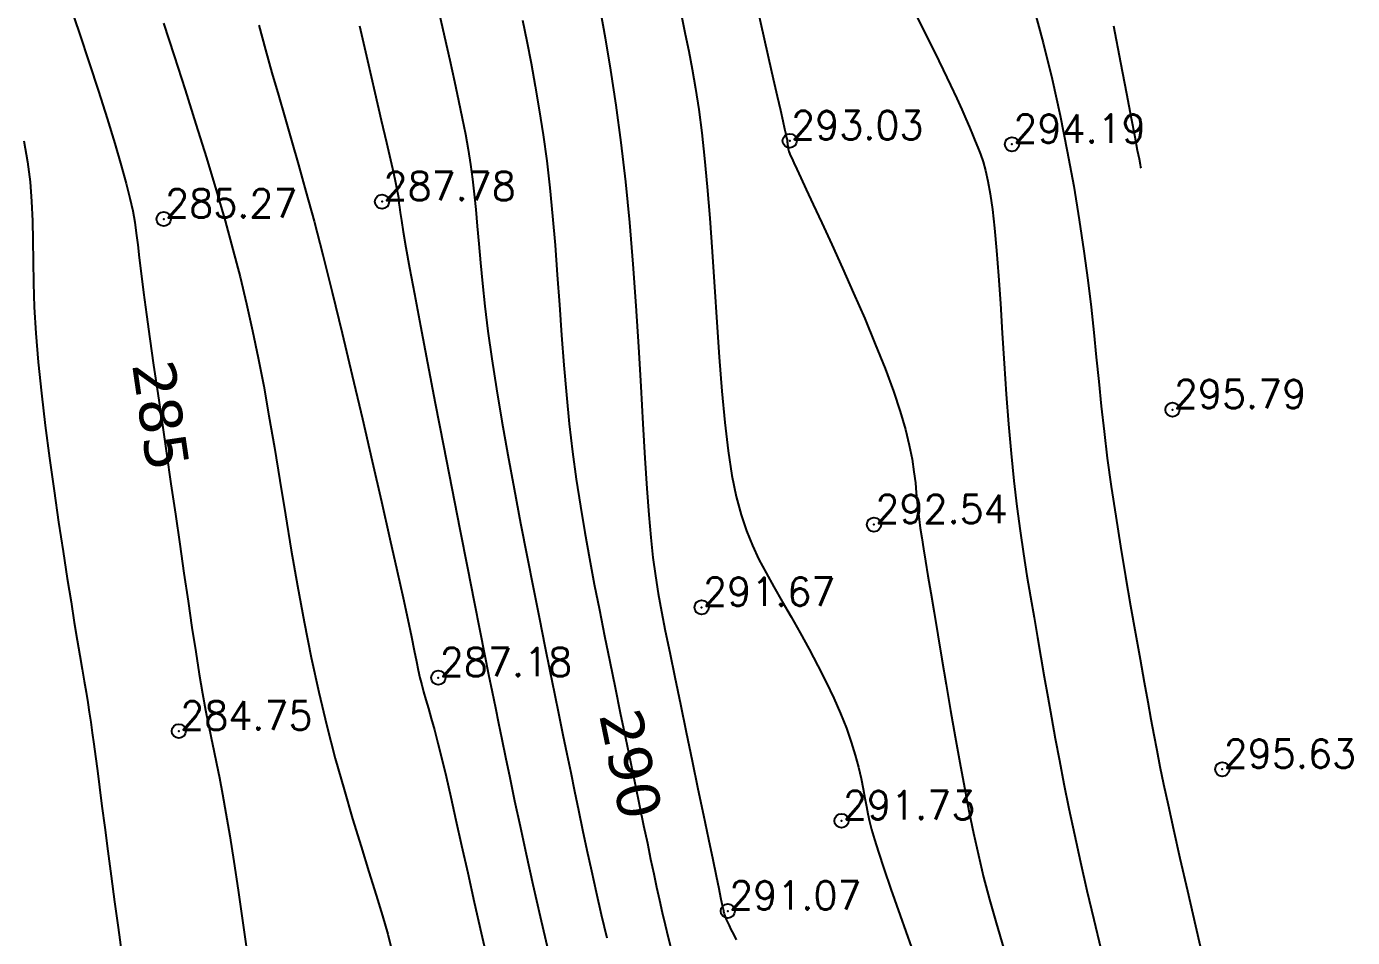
# Model space of a CAD drawing. Header units: millimetres. Extents: x 524954 to 526204, y 9523489 to 9524010.
# Drawn here: x 525587.42 to 525634.16, y 9523912.21 to 9523944.31 of the extents above; entities that cross this region are included whole.
import ezdxf
from ezdxf.enums import TextEntityAlignment as Align

# ---------------------------------------------------------------- set-up
doc = ezdxf.new("R2010")
doc.units = ezdxf.units.MM
doc.header["$PDMODE"] = 32
doc.header["$PDSIZE"] = 0.5
for name, color, linetype in [('CN_01_00', 3, 'Continuous'), ('CN_02_00', 4, 'Continuous'), ('CN_05_00', 6, 'Continuous'), ('CN_10_00', 1, 'Continuous'), ('Cotation Courbes de niveau', 7, 'Continuous'), ('TopoAlt', 3, 'Continuous'), ('TOPOJIS', 7, 'Continuous')]:
    doc.layers.add(name, color=color, linetype=linetype)
doc.styles.add('Simplex 1.0', font='Simplex.shx', dxfattribs={"width": 0.99, "height": 1})
doc.styles.add('Verdana 1.0', font='verdana.ttf', dxfattribs={"width": 0.99, "height": 1})

# ---------------------------------------------------------------- blocks, each defined once
blk = doc.blocks.new('TCPOINT M')
at = {"color": 0}
blk.add_point((0, 0), dxfattribs=at)
at = {"layer": 'TopoAlt', "style": 'Simplex 1.0', "width": 0.99}
blk.add_attdef('ALT', (0.15, 0.15), '', height=1, dxfattribs=at)

msp = doc.modelspace()

# ---------------------------------------------------------------- linework, layer by layer
at = {"layer": 'CN_01_00', "flags": 128}
for points, elevation in [([(525601.952, 9523944.833), (525602.153, 9523943.948), (525602.338, 9523943.124), (525602.504, 9523942.378), (525602.649, 9523941.703), (525602.777, 9523941.086), (525602.889, 9523940.513), (525602.985, 9523939.972), (525603.069, 9523939.449), (525603.141, 9523938.931), (525603.203, 9523938.405), (525603.257, 9523937.857), (525603.308, 9523937.277), (525603.36, 9523936.657), (525603.419, 9523935.986), (525603.49, 9523935.255), (525603.577, 9523934.454), (525603.686, 9523933.574), (525603.822, 9523932.605), (525603.987, 9523931.543), (525604.177, 9523930.408), (525604.386, 9523929.223), (525604.608, 9523928.015), (525604.837, 9523926.808), (525605.065, 9523925.627), (525605.287, 9523924.497), (525605.497, 9523923.442), (525605.69, 9523922.481), (525605.866, 9523921.606), (525606.029, 9523920.803), (525606.182, 9523920.058), (525606.326, 9523919.355), (525606.466, 9523918.682), (525606.602, 9523918.022), (525606.739, 9523917.363), (525606.878, 9523916.691), (525607.022, 9523916.002), (525607.173, 9523915.292), (525607.331, 9523914.56), (525607.499, 9523913.803), (525607.678, 9523913.017), (525607.87, 9523912.2)], 289), ([(525607.63, 9523944.953), (525607.815, 9523943.913), (525608.004, 9523942.77), (525608.191, 9523941.537), (525608.368, 9523940.223), (525608.53, 9523938.84), (525608.672, 9523937.403), (525608.794, 9523935.935), (525608.9, 9523934.465), (525608.992, 9523933.019), (525609.074, 9523931.624), (525609.148, 9523930.309), (525609.216, 9523929.101), (525609.283, 9523928.026), (525609.35, 9523927.102), (525609.422, 9523926.305), (525609.499, 9523925.599), (525609.587, 9523924.952), (525609.687, 9523924.328), (525609.802, 9523923.692), (525609.936, 9523923.011), (525610.092, 9523922.249), (525610.27, 9523921.383), (525610.466, 9523920.437), (525610.672, 9523919.443), (525610.882, 9523918.436), (525611.087, 9523917.45), (525611.281, 9523916.518), (525611.457, 9523915.675), (525611.607, 9523914.954), (525611.727, 9523914.38), (525611.818, 9523913.942), (525611.885, 9523913.621), (525611.932, 9523913.397), (525611.963, 9523913.251), (525611.982, 9523913.163), (525611.993, 9523913.112), (525612.001, 9523913.08), (525612.008, 9523913.05), (525612.019, 9523913.014), (525612.034, 9523912.97), (525612.056, 9523912.914), (525612.086, 9523912.842), (525612.128, 9523912.751), (525612.182, 9523912.636), (525612.251, 9523912.495), (525612.336, 9523912.326), (525612.435, 9523912.132)], 291), ([(525613.206, 9523944.819), (525613.398, 9523943.986), (525613.579, 9523943.192), (525613.743, 9523942.47), (525613.884, 9523941.851), (525613.995, 9523941.359), (525614.08, 9523940.984), (525614.141, 9523940.709), (525614.184, 9523940.518), (525614.211, 9523940.392), (525614.226, 9523940.315), (525614.233, 9523940.269), (525614.237, 9523940.237), (525614.239, 9523940.205), (525614.242, 9523940.169), (525614.246, 9523940.131), (525614.251, 9523940.09), (525614.257, 9523940.047), (525614.266, 9523940.001), (525614.278, 9523939.953), (525614.292, 9523939.902), (525614.312, 9523939.848), (525614.342, 9523939.775), (525614.39, 9523939.668), (525614.464, 9523939.51), (525614.57, 9523939.284), (525614.715, 9523938.975), (525614.906, 9523938.566), (525615.152, 9523938.04), (525615.454, 9523937.389), (525615.802, 9523936.634), (525616.179, 9523935.801), (525616.572, 9523934.919), (525616.963, 9523934.017), (525617.338, 9523933.121), (525617.681, 9523932.26), (525617.977, 9523931.461), (525618.214, 9523930.747), (525618.397, 9523930.115), (525618.533, 9523929.556), (525618.632, 9523929.061), (525618.701, 9523928.622), (525618.749, 9523928.23), (525618.783, 9523927.875), (525618.812, 9523927.549), (525618.844, 9523927.243), (525618.88, 9523926.942), (525618.923, 9523926.63), (525618.974, 9523926.291), (525619.035, 9523925.91), (525619.107, 9523925.471), (525619.193, 9523924.959), (525619.293, 9523924.358), (525619.41, 9523923.657), (525619.54, 9523922.872), (525619.683, 9523922.023), (525619.834, 9523921.128), (525619.991, 9523920.208), (525620.153, 9523919.283), (525620.316, 9523918.374), (525620.479, 9523917.499), (525620.639, 9523916.673), (525620.801, 9523915.883), (525620.972, 9523915.111), (525621.157, 9523914.34), (525621.362, 9523913.549), (525621.593, 9523912.722), (525621.856, 9523911.84)], 293), ([(525595.615, 9523944.353), (525595.846, 9523943.494), (525596.073, 9523942.681), (525596.298, 9523941.896), (525596.527, 9523941.111), (525596.762, 9523940.299), (525597.01, 9523939.436), (525597.272, 9523938.494), (525597.555, 9523937.447), (525597.862, 9523936.268), (525598.194, 9523934.945), (525598.545, 9523933.509), (525598.905, 9523932.008), (525599.263, 9523930.487), (525599.61, 9523928.992), (525599.936, 9523927.568), (525600.231, 9523926.263), (525600.486, 9523925.12), (525600.693, 9523924.175), (525600.857, 9523923.412), (525600.985, 9523922.803), (525601.085, 9523922.322), (525601.164, 9523921.94), (525601.23, 9523921.63), (525601.29, 9523921.365), (525601.351, 9523921.117), (525601.419, 9523920.862), (525601.497, 9523920.586), (525601.585, 9523920.278), (525601.685, 9523919.928), (525601.796, 9523919.523), (525601.92, 9523919.054), (525602.057, 9523918.51), (525602.209, 9523917.88), (525602.376, 9523917.155), (525602.559, 9523916.342), (525602.757, 9523915.449), (525602.971, 9523914.485), (525603.201, 9523913.459), (525603.447, 9523912.379), (525603.71, 9523911.254)], 287)]:
    msp.add_lwpolyline(points, dxfattribs=dict(at, elevation=elevation))
at = {"layer": 'CN_02_00', "flags": 128}
for points, elevation in [([(525610.518, 9523944.624), (525610.641, 9523944.043), (525610.763, 9523943.441), (525610.883, 9523942.806), (525611, 9523942.124), (525611.113, 9523941.382), (525611.22, 9523940.567), (525611.322, 9523939.665), (525611.416, 9523938.665), (525611.503, 9523937.56), (525611.586, 9523936.374), (525611.666, 9523935.14), (525611.747, 9523933.889), (525611.834, 9523932.654), (525611.927, 9523931.465), (525612.031, 9523930.356), (525612.15, 9523929.358), (525612.284, 9523928.493), (525612.436, 9523927.75), (525612.607, 9523927.104), (525612.797, 9523926.535), (525613.007, 9523926.019), (525613.237, 9523925.535), (525613.488, 9523925.06), (525613.762, 9523924.572), (525614.057, 9523924.054), (525614.367, 9523923.508), (525614.685, 9523922.943), (525615.002, 9523922.366), (525615.312, 9523921.785), (525615.606, 9523921.209), (525615.877, 9523920.645), (525616.117, 9523920.1), (525616.321, 9523919.583), (525616.49, 9523919.095), (525616.63, 9523918.637), (525616.743, 9523918.21), (525616.836, 9523917.814), (525616.91, 9523917.451), (525616.972, 9523917.122), (525617.025, 9523916.828), (525617.074, 9523916.564), (525617.13, 9523916.303), (525617.203, 9523916.013), (525617.305, 9523915.661), (525617.446, 9523915.215), (525617.637, 9523914.643), (525617.889, 9523913.911), (525618.214, 9523912.989), (525618.618, 9523911.856)], 292), ([(525618.639, 9523944.989), (525619.052, 9523944.163), (525619.421, 9523943.424), (525619.734, 9523942.786), (525619.994, 9523942.242), (525620.208, 9523941.78), (525620.385, 9523941.388), (525620.53, 9523941.054), (525620.652, 9523940.764), (525620.759, 9523940.508), (525620.856, 9523940.272), (525620.951, 9523940.044), (525621.044, 9523939.807), (525621.135, 9523939.543), (525621.223, 9523939.235), (525621.309, 9523938.865), (525621.391, 9523938.415), (525621.469, 9523937.868), (525621.543, 9523937.206), (525621.612, 9523936.418), (525621.679, 9523935.523), (525621.745, 9523934.545), (525621.811, 9523933.508), (525621.881, 9523932.437), (525621.955, 9523931.358), (525622.035, 9523930.293), (525622.124, 9523929.269), (525622.223, 9523928.305), (525622.329, 9523927.398), (525622.443, 9523926.542), (525622.562, 9523925.73), (525622.684, 9523924.955), (525622.808, 9523924.21), (525622.933, 9523923.488), (525623.055, 9523922.783), (525623.176, 9523922.086), (525623.295, 9523921.39), (525623.418, 9523920.686), (525623.545, 9523919.967), (525623.68, 9523919.222), (525623.827, 9523918.445), (525623.986, 9523917.627), (525624.163, 9523916.759), (525624.357, 9523915.836), (525624.569, 9523914.868), (525624.797, 9523913.866), (525625.038, 9523912.842), (525625.29, 9523911.81)], 294), ([(525592.253, 9523944.429), (525592.628, 9523943.275), (525593.012, 9523942.079), (525593.394, 9523940.871), (525593.763, 9523939.681), (525594.107, 9523938.54), (525594.418, 9523937.468), (525594.696, 9523936.456), (525594.948, 9523935.485), (525595.178, 9523934.537), (525595.39, 9523933.592), (525595.59, 9523932.632), (525595.781, 9523931.638), (525595.968, 9523930.592), (525596.157, 9523929.48), (525596.349, 9523928.311), (525596.547, 9523927.099), (525596.754, 9523925.856), (525596.973, 9523924.596), (525597.205, 9523923.334), (525597.453, 9523922.082), (525597.72, 9523920.855), (525598.006, 9523919.665), (525598.306, 9523918.519), (525598.612, 9523917.425), (525598.917, 9523916.39), (525599.212, 9523915.419), (525599.491, 9523914.521), (525599.745, 9523913.702), (525599.968, 9523912.968), (525600.153, 9523912.324), (525600.303, 9523911.756)], 286), ([(525599.161, 9523944.331), (525599.443, 9523943.109), (525599.702, 9523941.986), (525599.927, 9523941.012), (525600.107, 9523940.226), (525600.247, 9523939.614), (525600.351, 9523939.152), (525600.425, 9523938.814), (525600.476, 9523938.573), (525600.508, 9523938.406), (525600.527, 9523938.285), (525600.539, 9523938.187), (525600.55, 9523938.083), (525600.565, 9523937.948), (525600.591, 9523937.753), (525600.633, 9523937.47), (525600.698, 9523937.07), (525600.792, 9523936.527), (525600.921, 9523935.811), (525601.091, 9523934.894), (525601.305, 9523933.764), (525601.555, 9523932.459), (525601.83, 9523931.035), (525602.119, 9523929.547), (525602.412, 9523928.048), (525602.697, 9523926.594), (525602.963, 9523925.239), (525603.2, 9523924.038), (525603.399, 9523923.03), (525603.566, 9523922.191), (525603.708, 9523921.483), (525603.832, 9523920.869), (525603.946, 9523920.308), (525604.058, 9523919.763), (525604.175, 9523919.196), (525604.305, 9523918.567), (525604.454, 9523917.846), (525604.625, 9523917.031), (525604.817, 9523916.128), (525605.03, 9523915.142), (525605.267, 9523914.079), (525605.526, 9523912.945), (525605.809, 9523911.744)], 288), ([(525625.735, 9523944.34), (525625.983, 9523943.048), (525626.194, 9523941.947), (525626.359, 9523941.078), (525626.484, 9523940.425), (525626.573, 9523939.957), (525626.633, 9523939.643), (525626.669, 9523939.453), (525626.688, 9523939.355), (525626.695, 9523939.319), (525626.696, 9523939.314)], 296), ([(525587.329, 9523940.277), (525587.458, 9523939.537), (525587.546, 9523938.832), (525587.599, 9523938.147), (525587.628, 9523937.466), (525587.643, 9523936.77), (525587.652, 9523936.043), (525587.667, 9523935.268), (525587.696, 9523934.426), (525587.749, 9523933.5), (525587.835, 9523932.481), (525587.948, 9523931.389), (525588.083, 9523930.252), (525588.233, 9523929.097), (525588.392, 9523927.953), (525588.554, 9523926.848), (525588.711, 9523925.809), (525588.859, 9523924.865), (525588.99, 9523924.036), (525589.107, 9523923.315), (525589.21, 9523922.69), (525589.302, 9523922.144), (525589.382, 9523921.666), (525589.454, 9523921.241), (525589.519, 9523920.855), (525589.577, 9523920.494), (525589.632, 9523920.145), (525589.685, 9523919.793), (525589.737, 9523919.425), (525589.792, 9523919.026), (525589.852, 9523918.582), (525589.919, 9523918.079), (525589.994, 9523917.504), (525590.08, 9523916.843), (525590.179, 9523916.087), (525590.289, 9523915.255), (525590.406, 9523914.375), (525590.528, 9523913.47), (525590.651, 9523912.566), (525590.773, 9523911.689)], 284)]:
    msp.add_lwpolyline(points, dxfattribs=dict(at, elevation=elevation))
at = {"layer": 'CN_05_00', "flags": 128}
for points, elevation in [([(525588.947, 9523945.065), (525589.29, 9523944.06), (525589.631, 9523943.036), (525589.958, 9523942.027), (525590.262, 9523941.066), (525590.533, 9523940.185), (525590.76, 9523939.416), (525590.936, 9523938.781), (525591.068, 9523938.259), (525591.164, 9523937.814), (525591.236, 9523937.415), (525591.291, 9523937.028), (525591.34, 9523936.619), (525591.393, 9523936.156), (525591.458, 9523935.604), (525591.543, 9523934.939), (525591.648, 9523934.168), (525591.769, 9523933.307), (525591.903, 9523932.372), (525592.048, 9523931.378), (525592.2, 9523930.341), (525592.356, 9523929.277), (525592.513, 9523928.201), (525592.669, 9523927.128), (525592.822, 9523926.073), (525592.971, 9523925.047), (525593.115, 9523924.063), (525593.254, 9523923.135), (525593.386, 9523922.274), (525593.51, 9523921.494), (525593.626, 9523920.807), (525593.733, 9523920.219), (525593.833, 9523919.708), (525593.929, 9523919.243), (525594.024, 9523918.796), (525594.121, 9523918.337), (525594.222, 9523917.836), (525594.332, 9523917.264), (525594.452, 9523916.591), (525594.585, 9523915.795), (525594.728, 9523914.887), (525594.88, 9523913.883), (525595.038, 9523912.803), (525595.199, 9523911.663)], 285), ([(525622.912, 9523944.993), (525623.253, 9523943.739), (525623.566, 9523942.461), (525623.85, 9523941.18), (525624.105, 9523939.914), (525624.331, 9523938.683), (525624.527, 9523937.504), (525624.693, 9523936.397), (525624.83, 9523935.375), (525624.943, 9523934.424), (525625.04, 9523933.525), (525625.127, 9523932.657), (525625.212, 9523931.8), (525625.3, 9523930.936), (525625.399, 9523930.043), (525625.515, 9523929.103), (525625.655, 9523928.102), (525625.812, 9523927.058), (525625.983, 9523925.994), (525626.16, 9523924.934), (525626.338, 9523923.901), (525626.511, 9523922.92), (525626.673, 9523922.014), (525626.817, 9523921.208), (525626.941, 9523920.515), (525627.05, 9523919.908), (525627.153, 9523919.35), (525627.256, 9523918.806), (525627.369, 9523918.237), (525627.5, 9523917.607), (525627.656, 9523916.88), (525627.847, 9523916.019), (525628.076, 9523915), (525628.338, 9523913.853), (525628.622, 9523912.62), (525628.919, 9523911.345)], 295)]:
    msp.add_lwpolyline(points, dxfattribs=dict(at, elevation=elevation))
at = {"layer": 'CN_10_00', "elevation": 290, "flags": 128}
msp.add_lwpolyline([(525604.9, 9523944.53), (525605.052, 9523943.791), (525605.203, 9523943.019), (525605.352, 9523942.213), (525605.495, 9523941.371), (525605.63, 9523940.493), (525605.755, 9523939.577), (525605.867, 9523938.622), (525605.964, 9523937.63), (525606.051, 9523936.606), (525606.13, 9523935.561), (525606.206, 9523934.502), (525606.282, 9523933.44), (525606.362, 9523932.382), (525606.451, 9523931.337), (525606.552, 9523930.315), (525606.669, 9523929.322), (525606.799, 9523928.356), (525606.943, 9523927.411), (525607.097, 9523926.484), (525607.262, 9523925.568), (525607.434, 9523924.66), (525607.612, 9523923.754), (525607.795, 9523922.845), (525607.98, 9523921.932), (525608.166, 9523921.022), (525608.351, 9523920.123), (525608.532, 9523919.247), (525608.707, 9523918.403), (525608.873, 9523917.6), (525609.029, 9523916.849), (525609.173, 9523916.158), (525609.303, 9523915.535), (525609.42, 9523914.972), (525609.529, 9523914.457), (525609.631, 9523913.979), (525609.731, 9523913.527), (525609.83, 9523913.09), (525609.932, 9523912.656), (525610.039, 9523912.215), (525610.156, 9523911.755)], dxfattribs=at)

# ---------------------------------------------------------------- block references
at = {"layer": 'TOPOJIS'}
ref = msp.add_blockref('TCPOINT M', (525614.321, 9523940.284, 293.03), dxfattribs=at)
ref.add_attrib('ALT', '293.03', (525614.371, 9523940.334, 293.03), dxfattribs={"layer": 'TopoAlt', "height": 1, "style": 'Simplex 1.0', "width": 0.99})
ref = msp.add_blockref('TCPOINT M', (525622.153, 9523940.162, 294.19), dxfattribs=at)
ref.add_attrib('ALT', '294.19', (525622.203, 9523940.212, 294.19), dxfattribs={"layer": 'TopoAlt', "height": 1, "style": 'Simplex 1.0', "width": 0.99})
ref = msp.add_blockref('TCPOINT M', (525599.953, 9523938.139, 287.78), dxfattribs=at)
ref.add_attrib('ALT', '287.78', (525600.003, 9523938.189, 287.78), dxfattribs={"layer": 'TopoAlt', "height": 1, "style": 'Simplex 1.0', "width": 0.99})
ref = msp.add_blockref('TCPOINT M', (525592.256, 9523937.526, 285.27), dxfattribs=at)
ref.add_attrib('ALT', '285.27', (525592.306, 9523937.576, 285.27), dxfattribs={"layer": 'TopoAlt', "height": 1, "style": 'Simplex 1.0', "width": 0.99})
ref = msp.add_blockref('TCPOINT M', (525627.811, 9523930.809, 295.79), dxfattribs=at)
ref.add_attrib('ALT', '295.79', (525627.861, 9523930.859, 295.79), dxfattribs={"layer": 'TopoAlt', "height": 1, "style": 'Simplex 1.0', "width": 0.99})
ref = msp.add_blockref('TCPOINT M', (525617.289, 9523926.758, 292.54), dxfattribs=at)
ref.add_attrib('ALT', '292.54', (525617.339, 9523926.808, 292.54), dxfattribs={"layer": 'TopoAlt', "height": 1, "style": 'Simplex 1.0', "width": 0.99})
ref = msp.add_blockref('TCPOINT M', (525611.215, 9523923.844, 291.67), dxfattribs=at)
ref.add_attrib('ALT', '291.67', (525611.265, 9523923.894, 291.67), dxfattribs={"layer": 'TopoAlt', "height": 1, "style": 'Simplex 1.0', "width": 0.99})
ref = msp.add_blockref('TCPOINT M', (525601.936, 9523921.364, 287.18), dxfattribs=at)
ref.add_attrib('ALT', '287.18', (525601.986, 9523921.414, 287.18), dxfattribs={"layer": 'TopoAlt', "height": 1, "style": 'Simplex 1.0', "width": 0.99})
ref = msp.add_blockref('TCPOINT M', (525592.788, 9523919.482, 284.75), dxfattribs=at)
ref.add_attrib('ALT', '284.75', (525592.838, 9523919.532, 284.75), dxfattribs={"layer": 'TopoAlt', "height": 1, "style": 'Simplex 1.0', "width": 0.99})
ref = msp.add_blockref('TCPOINT M', (525629.566, 9523918.137, 295.63), dxfattribs=at)
ref.add_attrib('ALT', '295.63', (525629.616, 9523918.187, 295.63), dxfattribs={"layer": 'TopoAlt', "height": 1, "style": 'Simplex 1.0', "width": 0.99})
ref = msp.add_blockref('TCPOINT M', (525616.146, 9523916.323, 291.73), dxfattribs=at)
ref.add_attrib('ALT', '291.73', (525616.196, 9523916.373, 291.73), dxfattribs={"layer": 'TopoAlt', "height": 1, "style": 'Simplex 1.0', "width": 0.99})
ref = msp.add_blockref('TCPOINT M', (525612.138, 9523913.141, 291.07), dxfattribs=at)
ref.add_attrib('ALT', '291.07', (525612.188, 9523913.191, 291.07), dxfattribs={"layer": 'TopoAlt', "height": 1, "style": 'Simplex 1.0', "width": 0.99})

# ---------------------------------------------------------------- texts
at = {"layer": 'Cotation Courbes de niveau', "style": 'Verdana 1.0', "width": 0.99}
for s, rotation, p in [('285', 278.3271, (525592.161, 9523930.602, 285)), ('290', 281.727, (525608.724, 9523918.318, 290))]:
    msp.add_text(s, height=1.5, rotation=rotation, dxfattribs=at).set_placement(p, align=Align.MIDDLE_CENTER)

doc.saveas('drawing.dxf')
